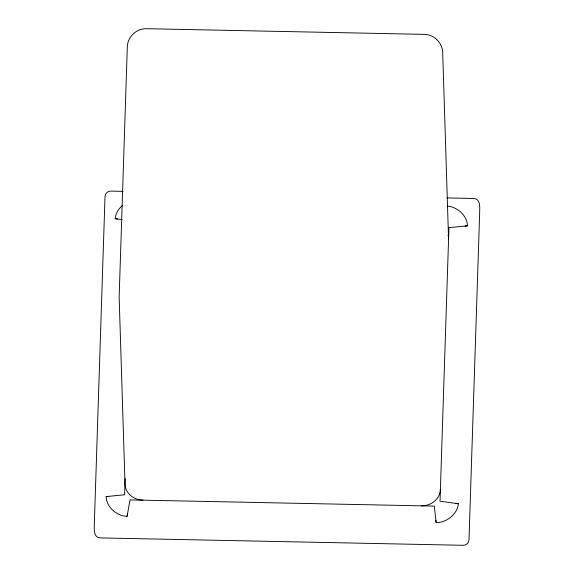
<?xml version="1.0" encoding="UTF-8"?>
<svg xmlns="http://www.w3.org/2000/svg" width="574" height="574" viewBox="0 0 574 574"><rect width="100%" height="100%" fill="white"/><g stroke="black" fill="none" stroke-linecap="round" stroke-linejoin="round"><path stroke-width="0.86" d="M125.139 478.623L124.608 494.781L106.125 496.589L106.52 500.069A24.316 21.855 -1.8 0 0 123.202 515.875L127.055 516.413A18.583 1.528 -82.1 0 1 127.521 513.924M117.598 219.053A18.583 8 10.2 0 0 115.202 218.651L115.826 215.185A24.316 21.855 -1.8 0 1 122.434 205.514M127.055 516.413L130.018 499.904L434.281 506.103L436.161 522.706L440.043 522.326A24.316 21.855 -1.8 0 0 457.736 507.222L458.361 503.757L440.014 501.202L448.954 227.627L467.437 225.826L467.042 222.339A24.316 21.855 -1.8 0 0 450.36 206.532L447.275 206.109M123.216 191.357L110.689 191.106C107.718 191.049 105.092 193.574 105.013 196.552L94.351 523.122C94.366 527.822 92.923 537.458 100.106 537.903L463.311 545.3C466.282 545.357 468.908 542.825 468.987 539.854L479.649 213.284C479.634 208.584 481.077 198.948 473.894 198.496L447.06 197.951M115.202 218.651L122.19 219.627M143.019 500.169A18.583 16.703 -1.8 0 1 124.989 483.093L119.148 297.052L127.313 46.853C127.572 36.944 136.325 28.513 146.234 28.7L424.495 34.368C434.461 34.54 442.855 43.359 442.719 53.274L448.567 239.315A18.583 16.703 -1.8 0 0 448.079 234.981M440.394 489.514A18.583 16.703 -1.8 0 1 421.28 505.838M106.125 496.589A18.583 8.122 -6.5 0 1 108.543 496.417M455.964 503.491A18.583 8 10.2 0 1 458.361 503.757M465.026 226.127A18.583 8.122 -6.5 0 1 467.437 225.826M435.874 520.209A18.583 0.596 84.4 0 1 436.161 522.706"/></g></svg>
